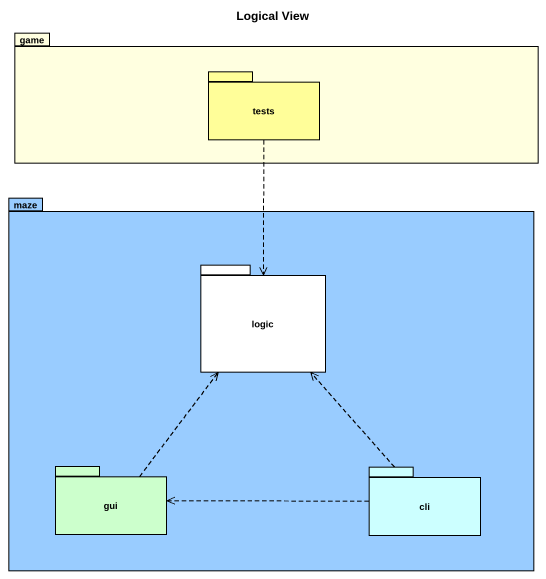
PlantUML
@startuml
title Logical View
package game #FFFFE0 {
  package tests #FFFE99 {
  }
}
package maze #99CCFF {
  package logic {
  }
  package gui #CCFFCC {
  }
  package cli #CCFFFF {
  }
}
tests ..> logic
gui .up.> logic
cli .up.> logic
cli .left.> gui
@enduml
